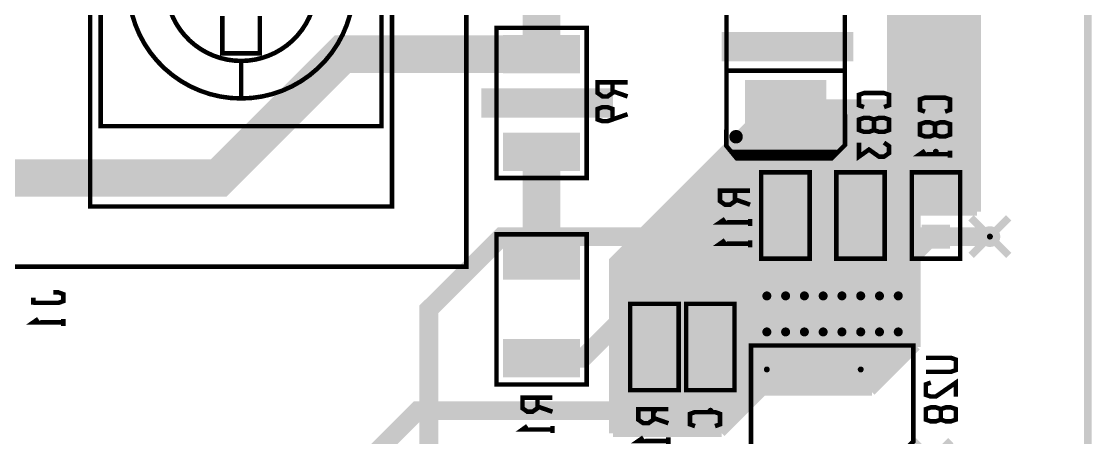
# Model space of a CAD drawing. Extents: x -20 to 155, y -92 to 168.
# Drawn here: x 118.94 to 155.13, y 129.65 to 143.73 of the extents above; entities that cross this region are included whole.
import ezdxf

# ---------------------------------------------------------------- set-up
doc = ezdxf.new("R2010")
doc.units = 0
doc.header["$MEASUREMENT"] = 0
doc.layers.get('0').update_dxf_attribs({"linetype": 'CONTINUOUS'})
for name, color, linetype in [('25-334-1_BOT', 7, 'CONTINUOUS'), ('25-334-1_DRD', 7, 'CONTINUOUS'), ('25-334-1_DRL', 2, 'CONTINUOUS'), ('25-334-1_IN1', 4, 'CONTINUOUS'), ('25-334-1_IN2', 3, 'CONTINUOUS'), ('25-334-1_SMB', 5, 'CONTINUOUS'), ('25-334-1_SPB', 14, 'CONTINUOUS'), ('25-334-1_SSB', 12, 'CONTINUOUS'), ('25-334-1_TOP', 13, 'CONTINUOUS'), ('THRUHOLE_TAP', 7, 'CONTINUOUS')]:
    doc.layers.add(name, color=color, linetype=linetype)

# ---------------------------------------------------------------- blocks, each defined once
blk = doc.blocks.new('RECTANGLE_26')
blk.add_solid([(0.4826, 0.4064), (0.4826, -0.4064), (-0.4826, 0.4064), (-0.4826, -0.4064)])
blk = doc.blocks.new('ROUND_39')
at = {"const_width": 0.35052}
blk.add_lwpolyline([(-0.17526, 0, 1), (0.17526, 0, 1)], format="xyb", close=True, dxfattribs=at)
blk = doc.blocks.new('RECTANGLE_46')
blk.add_solid([(1.30048, 0.6477), (1.30048, -0.6477), (-1.30048, 0.6477), (-1.30048, -0.6477)])
blk = doc.blocks.new('RECTANGLE_60')
blk.add_solid([(1.3716, 1.0795), (1.3716, -1.0795), (-1.3716, 1.0795), (-1.3716, -1.0795)])
blk = doc.blocks.new('OBLONG_24')
at = {"const_width": 0.3048}
blk.add_lwpolyline([(0, 0.6096), (0, -0.6096)], dxfattribs=at)
at = {"const_width": 0.1524}
for points in [[(-0.0762, 0.6096, 1), (0.0762, 0.6096, 1)], [(-0.0762, -0.6096, 1), (0.0762, -0.6096, 1)]]:
    blk.add_lwpolyline(points, format="xyb", close=True, dxfattribs=at)
blk = doc.blocks.new('ROUND_85')
at = {"const_width": 0.10033}
blk.add_lwpolyline([(-0.050164, 0, 1), (0.050164, 0, 1)], format="xyb", close=True, dxfattribs=at)
blk = doc.blocks.new('ROUND_42')
at = {"const_width": 0.35052}
blk.add_lwpolyline([(-0.17526, 0, 1), (0.17526, 0, 1)], format="xyb", close=True, dxfattribs=at)
blk = doc.blocks.new('ROUND_35')
at = {"const_width": 0.10033}
blk.add_lwpolyline([(-0.050164, 0, 1), (0.050164, 0, 1)], format="xyb", close=True, dxfattribs=at)

msp = doc.modelspace()

# ---------------------------------------------------------------- linework, layer by layer
at = {"layer": '25-334-1_BOT'}
for points, const_width in [([(136.525, 146.939), (136.525, 142.621)], 1.27), ([(113.665, 138.43), (125.603, 138.43), (129.794, 142.621), (136.525, 142.621)], 1.27), ([(144.78, 140.6652), (144.78, 137.8712)], 0.635), ([(136.525, 139.319), (136.525, 135.636)], 1.27), ([(149.86, 137.8712), (149.86, 139.319)], 0.635), ([(140.335, 133.4262), (140.335, 134.874), (143.3322, 137.8712), (144.78, 137.8712)], 0.635), ([(147.32, 137.8712), (147.1422, 137.8712), (146.304, 137.033), (146.304, 135.636), (146.685, 135.255), (146.685, 133.8326)], 0.254), ([(147.32, 136.4488), (147.8788, 136.4488), (149.3012, 137.8712), (149.86, 137.8712)], 0.254), ([(142.24, 133.4262), (142.24, 134.493), (144.1958, 136.4488), (144.78, 136.4488)], 0.635), ([(146.05, 133.8326), (146.05, 134.747), (144.78, 136.017), (144.78, 136.4488)], 0.254), ([(147.32, 136.4488), (147.32, 133.8326)], 0.254), ([(149.86, 136.4488), (148.59, 135.1788), (148.59, 133.8326)], 0.381), ([(149.86, 136.4488), (151.6888, 136.4488)], 0.635), ([(144.145, 131.953), (144.145, 133.8326), (144.145, 131.953)], 0.254), ([(144.78, 133.8326), (144.78, 132.461), (145.415, 132.461), (145.415, 133.8326)], 0.254), ([(147.32, 133.8326), (147.32, 131.953), (147.955, 131.953), (147.955, 133.8326)], 0.254), ([(147.32, 131.953), (147.32, 133.8326)], 0.254), ([(136.525, 132.334), (137.922, 132.334), (139.0142, 133.4262), (140.335, 133.4262)], 0.635), ([(140.335, 132.0038), (140.335, 130.556)], 0.635), ([(140.335, 132.0038), (140.335, 130.556)], 0.635), ([(142.24, 130.556), (142.24, 132.0038), (142.24, 130.556)], 0.254)]:
    msp.add_lwpolyline(points, dxfattribs=dict(at, const_width=const_width))
at = {"layer": '25-334-1_DRD', "const_width": 0.254}
for points in [[(-14.9987, 168.00068), (-14.9987, -4.99872), (155.00096, -4.99872), (155.00096, 168.00068), (-14.9987, 168.00068)], [(150.495, 139.954), (149.225, 138.684)], [(150.495, 138.684), (149.225, 139.954)], [(152.3238, 137.0838), (151.0538, 135.8138)], [(152.3238, 135.8138), (151.0538, 137.0838)], [(144.78, 132.588), (143.51, 131.318)], [(144.78, 131.318), (143.51, 132.588)], [(144.78, 132.588), (143.51, 131.318)], [(144.78, 131.318), (143.51, 132.588)], [(147.955, 132.588), (146.685, 131.318)], [(147.955, 131.318), (146.685, 132.588)], [(140.97, 131.191), (139.7, 129.921)], [(140.97, 129.921), (139.7, 131.191)], [(140.97, 131.191), (139.7, 129.921)], [(140.97, 129.921), (139.7, 131.191)], [(142.875, 131.191), (141.605, 129.921)], [(142.875, 129.921), (141.605, 131.191)], [(142.875, 131.191), (141.605, 129.921)], [(142.875, 129.921), (141.605, 131.191)], [(150.368, 129.54), (149.098, 128.27)], [(150.368, 128.27), (149.098, 129.54)]]:
    msp.add_lwpolyline(points, dxfattribs=at)
at = {"layer": '25-334-1_DRL'}
for points, const_width in [([(-14.9987, 168.00068), (-14.9987, -4.99872), (155.00096, -4.99872), (155.00096, 168.00068), (-14.9987, 168.00068)], 0.254), ([(142.621, 142.875), (147.066, 142.875)], 1.00076), ([(138.938, 140.97), (134.493, 140.97)], 1.00076)]:
    msp.add_lwpolyline(points, dxfattribs=dict(at, const_width=const_width))
at = {"layer": '25-334-1_IN1', "const_width": 0.635}
msp.add_lwpolyline([(151.6888, 136.4488), (135.1788, 136.4488), (132.715, 133.985), (132.715, 124.46)], dxfattribs=at)
at = {"layer": '25-334-1_SSB', "const_width": 0.1524}
for points in [[(133.985, 153.9748), (131.4704, 153.9748), (131.4704, 157.0228), (133.985, 157.0228), (133.985, 153.9748), (133.985, 135.4328), (106.045, 135.4328), (106.045, 153.9748), (108.5596, 153.9748), (108.5596, 157.0228), (106.045, 157.0228), (106.045, 153.9748)], [(131.4704, 153.9748), (131.4704, 137.4648), (121.2596, 137.4648), (121.2596, 153.9748)], [(121.6152, 149.6822), (121.6152, 140.1826), (131.1148, 140.1826), (131.1148, 149.6822), (121.6152, 149.6822)], [(142.78356, 140.68044), (142.78102, 145.034), (142.78102, 146.6723), (146.77898, 146.6723), (146.7866, 139.5476), (146.3294, 139.0904), (143.129, 139.0904), (142.7734, 139.5222), (142.78356, 140.68044)], [(127, 143.9164), (127, 142.6464), (125.73, 142.6464), (125.73, 143.9164)], [(135.382, 143.51), (138.049, 143.51), (138.049, 138.43), (135.001, 138.43), (135.001, 143.51), (135.382, 143.51)], [(126.365, 141.1224), (126.365, 142.3924)], [(142.8242, 142.0622), (146.7612, 142.0622)], [(138.92784, 141.66596), (138.92784, 141.31036), (138.75766, 141.19098), (138.58748, 141.19098), (138.41984, 141.31036), (138.41984, 141.66596), (139.43584, 141.66596)], [(138.92784, 141.36878), (139.43584, 141.19098)], [(148.1074, 140.8303), (148.27758, 140.89126), (148.27758, 141.24686), (148.1074, 141.30528), (147.43176, 141.30528), (147.26158, 141.24686), (147.26158, 140.89126), (147.43176, 140.8303)], [(150.17242, 140.67536), (150.34006, 140.73632), (150.34006, 141.09192), (150.17242, 141.15034), (149.49424, 141.15034), (149.32406, 141.09192), (149.32406, 140.73632), (149.49424, 140.67536)], [(138.92784, 140.4112), (138.92784, 140.7668), (138.75766, 140.82776), (138.58748, 140.82776), (138.41984, 140.7668), (138.41984, 140.4112), (138.58748, 140.35278), (138.75766, 140.35278), (139.43584, 140.589)], [(147.76958, 140.05306), (147.5994, 139.9921), (147.43176, 139.9921), (147.26158, 140.05306), (147.26158, 140.40866), (147.43176, 140.46708), (147.5994, 140.46708), (147.76958, 140.40866), (147.76958, 140.05306), (147.93976, 139.9921), (148.1074, 139.9921), (148.27758, 140.05306), (148.27758, 140.40866), (148.1074, 140.46708), (147.93976, 140.46708), (147.76958, 140.40866)], [(149.83206, 139.89812), (149.66442, 139.83716), (149.49424, 139.83716), (149.32406, 139.89812), (149.32406, 140.25372), (149.49424, 140.31214), (149.66442, 140.31214), (149.83206, 140.25372), (149.83206, 139.89812), (150.00224, 139.83716), (150.17242, 139.83716), (150.34006, 139.89812), (150.34006, 140.25372), (150.17242, 140.31214), (150.00224, 140.31214), (149.83206, 140.25372)], [(143.24584, 139.7762), (142.95882, 139.7762)], [(143.22806, 139.91336), (142.9766, 139.91336)], [(143.0528, 139.96924), (143.0528, 139.68222)], [(143.18996, 139.95146), (143.18996, 139.7)], [(148.1074, 139.62888), (148.27758, 139.5095), (148.27758, 139.27328), (148.1074, 139.1539), (147.93976, 139.1539), (147.5994, 139.39266), (147.26158, 139.1539), (147.26158, 139.62888)], [(142.875, 139.3952), (142.9258, 139.3444)], [(142.875, 139.3952), (142.9766, 139.2936)], [(142.9258, 139.3444), (143.002, 139.2936)], [(143.002, 139.319), (142.9766, 139.2936)], [(146.5072, 139.319), (143.002, 139.319)], [(143.002, 139.2936), (143.129, 139.1412)], [(143.11376, 139.319), (143.11376, 139.15898)], [(143.25092, 139.319), (143.25092, 139.1412)], [(143.38808, 139.319), (143.38808, 139.1412)], [(143.52524, 139.319), (143.52524, 139.1412)], [(143.6624, 139.319), (143.6624, 139.1412)], [(143.79956, 139.319), (143.79956, 139.1412)], [(143.93672, 139.319), (143.93672, 139.1412)], [(144.07388, 139.319), (144.07388, 139.1412)], [(144.21104, 139.319), (144.21104, 139.1412)], [(144.3482, 139.319), (144.3482, 139.1412)], [(144.48536, 139.319), (144.48536, 139.1412)], [(144.62252, 139.319), (144.62252, 139.1412)], [(144.75968, 139.319), (144.75968, 139.1412)], [(144.89684, 139.319), (144.89684, 139.1412)], [(145.034, 139.319), (145.034, 139.1412)], [(145.17116, 139.319), (145.17116, 139.1412)], [(145.30832, 139.319), (145.30832, 139.1412)], [(145.44548, 139.319), (145.44548, 139.1412)], [(145.58264, 139.319), (145.58264, 139.1412)], [(145.7198, 139.319), (145.7198, 139.1412)], [(145.85696, 139.319), (145.85696, 139.1412)], [(145.99412, 139.319), (145.99412, 139.1412)], [(146.13128, 139.319), (146.13128, 139.1412)], [(146.26844, 139.319), (146.26844, 139.1412)], [(146.5072, 139.319), (146.3294, 139.1412)], [(146.4056, 139.319), (146.4056, 139.2174)], [(150.34006, 139.23772), (149.32406, 139.23772), (149.49424, 139.35456)], [(150.34006, 139.11834), (150.34006, 139.35456)], [(146.431, 139.2428), (143.04518, 139.2428)], [(146.3294, 139.1412), (143.129, 139.1412)], [(143.9545, 135.6995), (143.9545, 138.6205), (145.5928, 138.6205), (145.5928, 135.6995), (143.9545, 135.6995)], [(146.4945, 135.6995), (146.4945, 138.6205), (148.1328, 138.6205), (148.1328, 135.6995), (146.4945, 135.6995)], [(150.6855, 138.6205), (150.6855, 135.6995), (149.0472, 135.6995), (149.0472, 138.6205), (150.6855, 138.6205)], [(143.07058, 138.00328), (143.07058, 137.64768), (142.9004, 137.5283), (142.73276, 137.5283), (142.56258, 137.64768), (142.56258, 138.00328), (143.57858, 138.00328)], [(143.07058, 137.7061), (143.57858, 137.5283)], [(143.57858, 136.92886), (142.56258, 136.92886), (142.73276, 137.0457)], [(143.57858, 136.80948), (143.57858, 137.0457)], [(135.382, 136.525), (138.049, 136.525), (138.049, 131.445), (135.001, 131.445), (135.001, 136.525), (135.382, 136.525)], [(143.57858, 136.2075), (142.56258, 136.2075), (142.73276, 136.32688)], [(143.57858, 136.09066), (143.57858, 136.32688)], [(120.015, 134.56158), (120.18518, 134.56158), (120.35282, 134.50062), (120.35282, 134.2644), (120.18518, 134.20598), (119.33682, 134.20598)], [(119.33682, 134.14502), (119.33682, 134.38378)], [(141.1605, 134.1755), (141.1605, 131.2545), (139.5222, 131.2545), (139.5222, 134.1755), (141.1605, 134.1755)], [(141.4145, 131.2545), (141.4145, 134.1755), (143.0528, 134.1755), (143.0528, 131.2545), (141.4145, 131.2545)], [(120.35282, 133.54558), (119.33682, 133.54558), (119.507, 133.66242)], [(120.35282, 133.4262), (120.35282, 133.66242)], [(148.4122, 128.8288), (149.098, 129.5146), (149.098, 132.7658), (143.6116, 132.7658), (143.6116, 128.8288), (148.4122, 128.8288)], [(149.52218, 131.87426), (150.368, 131.87426), (150.53818, 131.93268), (150.53818, 132.28828), (150.368, 132.3467), (149.52218, 132.3467)], [(150.53818, 131.03606), (150.53818, 131.5085), (149.86, 131.03606), (149.68982, 131.03606), (149.52218, 131.09448), (149.52218, 131.45008), (149.68982, 131.5085)], [(136.38784, 130.99796), (136.38784, 130.64236), (136.21766, 130.52298), (136.04748, 130.52298), (135.87984, 130.64236), (135.87984, 130.99796), (136.89584, 130.99796)], [(136.38784, 130.70078), (136.89584, 130.52298)], [(140.30706, 130.60934), (140.30706, 130.25374), (140.13942, 130.13436), (139.96924, 130.13436), (139.79906, 130.25374), (139.79906, 130.60934), (140.81506, 130.60934)], [(150.03018, 130.25628), (149.86, 130.19786), (149.68982, 130.19786), (149.52218, 130.25628), (149.52218, 130.61188), (149.68982, 130.6703), (149.86, 130.6703), (150.03018, 130.61188), (150.03018, 130.25628), (150.19782, 130.19786), (150.368, 130.19786), (150.53818, 130.25628), (150.53818, 130.61188), (150.368, 130.6703), (150.19782, 130.6703), (150.03018, 130.61188)], [(140.30706, 130.31216), (140.81506, 130.13436)], [(142.3924, 130.0353), (142.56258, 130.09626), (142.56258, 130.45186), (142.3924, 130.51028), (141.71676, 130.51028), (141.54658, 130.45186), (141.54658, 130.09626), (141.71676, 130.0353)], [(136.89584, 129.921), (135.87984, 129.921), (136.04748, 130.04038)], [(136.89584, 129.80416), (136.89584, 130.04038)], [(140.81506, 129.53492), (139.79906, 129.53492), (139.96924, 129.65176)], [(140.81506, 129.41554), (140.81506, 129.65176)]]:
    msp.add_lwpolyline(points, dxfattribs=at)
for points in [[(122.60834, 144.2974, 0.3659767), (126.365, 141.1224)], [(123.90628, 144.2974, 0.3419815), (126.365, 142.3924)], [(126.365, 141.1224, 0.3659768), (130.12166, 144.2974)], [(126.365, 142.3924, 0.3419817), (128.82372, 144.2974)], [(143.1036, 139.9794, 0.4142136), (142.9512, 139.827)], [(142.9512, 139.827, 0.4142136), (143.1036, 139.6746)], [(143.256, 139.827, 0.4142136), (143.1036, 139.9794)], [(143.1036, 139.6746, 0.4142136), (143.256, 139.827)]]:
    msp.add_lwpolyline(points, format="xyb", dxfattribs=at)
at = {"layer": '25-334-1_TOP'}
for points, const_width in [([(148.5392, 149.987), (148.5392, 132.0292)], 0.254), ([(148.7678, 149.987), (148.7678, 132.2578)], 0.254), ([(148.9964, 149.987), (148.9964, 132.4864)], 0.254), ([(149.225, 149.987), (149.225, 137.287)], 0.254), ([(149.4536, 149.987), (149.4536, 137.287)], 0.254), ([(149.6822, 149.987), (149.6822, 137.287)], 0.254), ([(149.9108, 149.987), (149.9108, 137.287)], 0.254), ([(150.1394, 149.987), (150.1394, 137.287)], 0.254), ([(150.368, 149.987), (150.368, 137.287)], 0.254), ([(150.5966, 149.987), (150.5966, 137.287)], 0.254), ([(150.8252, 149.987), (150.8252, 137.287)], 0.254), ([(151.0538, 149.987), (151.0538, 137.287)], 0.254), ([(151.257, 149.987), (151.257, 137.287)], 0.254), ([(148.336, 144.145), (148.336, 140.97), (144.272, 140.97), (138.938, 135.636), (138.938, 129.794)], 0.254), ([(151.257, 143.7386), (148.336, 143.7386)], 0.254), ([(151.257, 143.51), (148.336, 143.51)], 0.254), ([(151.257, 143.2814), (148.336, 143.2814)], 0.254), ([(151.257, 143.0528), (148.336, 143.0528)], 0.254), ([(151.257, 142.8242), (148.336, 142.8242)], 0.254), ([(151.257, 142.5956), (148.336, 142.5956)], 0.254), ([(151.257, 142.367), (148.336, 142.367)], 0.254), ([(151.257, 142.1384), (148.336, 142.1384)], 0.254), ([(151.257, 141.9098), (148.336, 141.9098)], 0.254), ([(151.257, 141.6812), (148.336, 141.6812)], 0.254), ([(151.257, 141.4526), (148.336, 141.4526)], 0.254), ([(151.257, 141.224), (148.336, 141.224)], 0.254), ([(143.9672, 140.6652), (143.9672, 131.1402)], 0.254), ([(151.257, 140.7668), (144.0688, 140.7668)], 0.254), ([(144.1958, 140.8938), (144.1958, 131.191)], 0.254), ([(144.4244, 140.97), (144.4244, 131.191)], 0.254), ([(144.653, 140.97), (144.653, 131.191)], 0.254), ([(144.8816, 140.97), (144.8816, 131.191)], 0.254), ([(145.1102, 140.97), (145.1102, 131.191)], 0.254), ([(145.3388, 140.97), (145.3388, 131.191)], 0.254), ([(145.5674, 140.97), (145.5674, 131.191)], 0.254), ([(145.796, 140.97), (145.796, 131.191)], 0.254), ([(146.0246, 140.97), (146.0246, 131.191)], 0.254), ([(146.2532, 140.97), (146.2532, 131.191)], 0.254), ([(146.4818, 140.97), (146.4818, 131.191)], 0.254), ([(146.7104, 140.97), (146.7104, 131.191)], 0.254), ([(146.939, 140.97), (146.939, 131.191)], 0.254), ([(147.1676, 140.97), (147.1676, 131.191)], 0.254), ([(147.3962, 140.97), (147.3962, 131.191)], 0.254), ([(147.6248, 140.97), (147.6248, 131.191)], 0.254), ([(147.8534, 140.97), (147.8534, 131.3434)], 0.254), ([(148.082, 140.97), (148.082, 131.572)], 0.254), ([(148.3106, 140.97), (148.3106, 131.8006)], 0.254), ([(151.257, 140.9954), (148.336, 140.9954)], 0.254), ([(151.257, 140.3096), (143.6116, 140.3096)], 0.254), ([(143.7386, 140.4366), (143.7386, 130.9116)], 0.254), ([(151.257, 140.5382), (143.8402, 140.5382)], 0.254), ([(143.2814, 139.9794), (143.2814, 130.4544)], 0.254), ([(151.257, 140.081), (143.383, 140.081)], 0.254), ([(143.51, 140.208), (143.51, 130.683)], 0.254), ([(151.257, 139.6238), (142.9258, 139.6238)], 0.254), ([(143.0528, 139.7508), (143.0528, 130.2258)], 0.254), ([(151.257, 139.8524), (143.1544, 139.8524)], 0.254), ([(142.5956, 139.2936), (142.5956, 129.794)], 0.254), ([(151.257, 139.3952), (142.6972, 139.3952)], 0.254), ([(142.8242, 139.5222), (142.8242, 129.9972)], 0.254), ([(151.257, 138.938), (142.24, 138.938)], 0.254), ([(142.367, 139.065), (142.367, 129.794)], 0.254), ([(151.257, 139.1666), (142.4686, 139.1666)], 0.254), ([(141.9098, 138.6078), (141.9098, 129.794)], 0.254), ([(151.257, 138.7094), (142.0114, 138.7094)], 0.254), ([(142.1384, 138.8364), (142.1384, 129.794)], 0.254), ([(141.4526, 138.1506), (141.4526, 129.794)], 0.254), ([(151.257, 138.2522), (141.5542, 138.2522)], 0.254), ([(141.6812, 138.3792), (141.6812, 129.794)], 0.254), ([(151.257, 138.4808), (141.7828, 138.4808)], 0.254), ([(151.257, 137.795), (141.097, 137.795)], 0.254), ([(141.224, 137.922), (141.224, 129.794)], 0.254), ([(151.257, 138.0236), (141.3256, 138.0236)], 0.254), ([(140.7668, 137.4648), (140.7668, 129.794)], 0.254), ([(151.257, 137.5664), (140.8684, 137.5664)], 0.254), ([(140.9954, 137.6934), (140.9954, 129.794)], 0.254), ([(149.225, 137.1092), (140.4112, 137.1092)], 0.254), ([(140.5382, 137.2362), (140.5382, 129.794)], 0.254), ([(151.257, 137.3378), (140.6398, 137.3378)], 0.254), ([(149.225, 137.287), (149.225, 132.715)], 0.254), ([(151.257, 137.287), (149.225, 137.287)], 0.254), ([(140.081, 136.779), (140.081, 129.794)], 0.254), ([(149.225, 136.8806), (140.1826, 136.8806)], 0.254), ([(140.3096, 137.0076), (140.3096, 129.794)], 0.254), ([(139.6238, 136.3218), (139.6238, 129.794)], 0.254), ([(149.225, 136.4234), (139.7254, 136.4234)], 0.254), ([(139.8524, 136.5504), (139.8524, 129.794)], 0.254), ([(149.225, 136.652), (139.954, 136.652)], 0.254), ([(149.225, 135.9662), (139.2682, 135.9662)], 0.254), ([(139.3952, 136.0932), (139.3952, 129.794)], 0.254), ([(149.225, 136.1948), (139.4968, 136.1948)], 0.254), ([(149.225, 135.7376), (139.0396, 135.7376)], 0.254), ([(139.1666, 135.8646), (139.1666, 129.794)], 0.254), ([(149.225, 135.509), (138.938, 135.509)], 0.254), ([(149.225, 135.2804), (138.938, 135.2804)], 0.254), ([(149.225, 135.0518), (138.938, 135.0518)], 0.254), ([(149.225, 134.8232), (138.938, 134.8232)], 0.254), ([(149.225, 134.5946), (138.938, 134.5946)], 0.254), ([(149.225, 134.366), (138.938, 134.366)], 0.254), ([(149.225, 134.1374), (138.938, 134.1374)], 0.254), ([(149.225, 133.9088), (138.938, 133.9088)], 0.254), ([(149.225, 133.6802), (138.938, 133.6802)], 0.254), ([(149.225, 133.4516), (138.938, 133.4516)], 0.254), ([(149.225, 133.223), (138.938, 133.223)], 0.254), ([(149.225, 132.9944), (138.938, 132.9944)], 0.254), ([(149.225, 132.7658), (138.938, 132.7658)], 0.254), ([(149.225, 132.715), (147.701, 131.191)], 0.254), ([(149.0472, 132.5372), (138.938, 132.5372)], 0.254), ([(148.8186, 132.3086), (138.938, 132.3086)], 0.254), ([(148.59, 132.08), (138.938, 132.08)], 0.254), ([(148.3614, 131.8514), (138.938, 131.8514)], 0.254), ([(148.1328, 131.6228), (138.938, 131.6228)], 0.254), ([(147.9042, 131.3942), (138.938, 131.3942)], 0.254), ([(143.9926, 131.1656), (138.938, 131.1656)], 0.254), ([(143.764, 130.937), (138.938, 130.937)], 0.254), ([(144.018, 131.191), (142.621, 129.794)], 0.254), ([(147.701, 131.191), (144.018, 131.191)], 0.254), ([(140.335, 130.556), (132.334, 130.556), (126.365, 124.587), (101.092, 124.587), (99.06, 122.555)], 0.635), ([(143.5354, 130.7084), (138.938, 130.7084)], 0.254), ([(143.3068, 130.4798), (138.938, 130.4798)], 0.254), ([(143.0782, 130.2512), (138.938, 130.2512)], 0.254), ([(142.8496, 130.0226), (138.938, 130.0226)], 0.254), ([(142.621, 129.794), (138.938, 129.794)], 0.254)]:
    msp.add_lwpolyline(points, dxfattribs=dict(at, const_width=const_width))

# ---------------------------------------------------------------- block references
at = {"layer": '25-334-1_BOT'}
for name, p in [('RECTANGLE_46', (136.525, 142.621)), ('RECTANGLE_60', (144.78, 140.6652)), ('RECTANGLE_46', (136.525, 139.319)), ('ROUND_39', (149.86, 139.319)), ('RECTANGLE_26', (144.78, 137.8712)), ('RECTANGLE_26', (147.32, 137.8712)), ('RECTANGLE_26', (149.86, 137.8712)), ('RECTANGLE_26', (144.78, 136.4488)), ('RECTANGLE_26', (147.32, 136.4488)), ('RECTANGLE_26', (149.86, 136.4488)), ('ROUND_39', (151.6888, 136.4488)), ('RECTANGLE_46', (136.525, 135.636)), ('OBLONG_24', (144.145, 133.8326)), ('OBLONG_24', (144.78, 133.8326)), ('OBLONG_24', (145.415, 133.8326)), ('OBLONG_24', (146.05, 133.8326)), ('OBLONG_24', (146.685, 133.8326)), ('OBLONG_24', (147.32, 133.8326)), ('OBLONG_24', (147.955, 133.8326)), ('OBLONG_24', (148.59, 133.8326)), ('RECTANGLE_26', (140.335, 133.4262)), ('RECTANGLE_26', (142.24, 133.4262)), ('RECTANGLE_46', (136.525, 132.334)), ('RECTANGLE_26', (140.335, 132.0038)), ('RECTANGLE_26', (142.24, 132.0038)), ('ROUND_39', (144.145, 131.953)), ('ROUND_39', (147.32, 131.953)), ('ROUND_39', (140.335, 130.556)), ('ROUND_39', (142.24, 130.556))]:
    msp.add_blockref(name, p, dxfattribs=at)
at = {"layer": '25-334-1_DRL'}
for p in [(149.86, 139.319), (151.6888, 136.4488), (144.145, 131.953), (147.32, 131.953), (140.335, 130.556), (142.24, 130.556)]:
    msp.add_blockref('ROUND_85', p, dxfattribs=at)
at = {"layer": '25-334-1_IN1'}
for name, p in [('ROUND_39', (149.86, 139.319)), ('ROUND_42', (151.6888, 136.4488)), ('ROUND_39', (144.145, 131.953)), ('ROUND_39', (147.32, 131.953)), ('ROUND_39', (140.335, 130.556)), ('ROUND_39', (142.24, 130.556))]:
    msp.add_blockref(name, p, dxfattribs=at)
at = {"layer": '25-334-1_IN2'}
for p in [(149.86, 139.319), (151.6888, 136.4488), (144.145, 131.953), (147.32, 131.953), (140.335, 130.556), (142.24, 130.556)]:
    msp.add_blockref('ROUND_39', p, dxfattribs=at)
at = {"layer": '25-334-1_SMB'}
for name, p in [('RECTANGLE_46', (136.525, 142.621)), ('RECTANGLE_60', (144.78, 140.6652)), ('RECTANGLE_46', (136.525, 139.319)), ('RECTANGLE_26', (144.78, 137.8712)), ('RECTANGLE_26', (147.32, 137.8712)), ('RECTANGLE_26', (149.86, 137.8712)), ('RECTANGLE_26', (144.78, 136.4488)), ('RECTANGLE_26', (147.32, 136.4488)), ('RECTANGLE_26', (149.86, 136.4488)), ('RECTANGLE_46', (136.525, 135.636)), ('OBLONG_24', (144.145, 133.8326)), ('OBLONG_24', (144.78, 133.8326)), ('OBLONG_24', (145.415, 133.8326)), ('OBLONG_24', (146.05, 133.8326)), ('OBLONG_24', (146.685, 133.8326)), ('OBLONG_24', (147.32, 133.8326)), ('OBLONG_24', (147.955, 133.8326)), ('OBLONG_24', (148.59, 133.8326)), ('RECTANGLE_26', (140.335, 133.4262)), ('RECTANGLE_26', (142.24, 133.4262)), ('RECTANGLE_46', (136.525, 132.334)), ('RECTANGLE_26', (140.335, 132.0038)), ('RECTANGLE_26', (142.24, 132.0038))]:
    msp.add_blockref(name, p, dxfattribs=at)
at = {"layer": '25-334-1_SPB'}
for name, p in [('RECTANGLE_46', (136.525, 142.621)), ('RECTANGLE_60', (144.78, 140.6652)), ('RECTANGLE_46', (136.525, 139.319)), ('RECTANGLE_26', (144.78, 137.8712)), ('RECTANGLE_26', (147.32, 137.8712)), ('RECTANGLE_26', (149.86, 137.8712)), ('RECTANGLE_26', (144.78, 136.4488)), ('RECTANGLE_26', (147.32, 136.4488)), ('RECTANGLE_26', (149.86, 136.4488)), ('RECTANGLE_46', (136.525, 135.636)), ('OBLONG_24', (144.145, 133.8326)), ('OBLONG_24', (144.78, 133.8326)), ('OBLONG_24', (145.415, 133.8326)), ('OBLONG_24', (146.05, 133.8326)), ('OBLONG_24', (146.685, 133.8326)), ('OBLONG_24', (147.32, 133.8326)), ('OBLONG_24', (147.955, 133.8326)), ('OBLONG_24', (148.59, 133.8326)), ('RECTANGLE_26', (140.335, 133.4262)), ('RECTANGLE_26', (142.24, 133.4262)), ('RECTANGLE_46', (136.525, 132.334)), ('RECTANGLE_26', (140.335, 132.0038)), ('RECTANGLE_26', (142.24, 132.0038))]:
    msp.add_blockref(name, p, dxfattribs=at)
at = {"layer": '25-334-1_TOP'}
for p in [(149.86, 139.319), (151.6888, 136.4488), (144.145, 131.953), (147.32, 131.953), (140.335, 130.556), (142.24, 130.556)]:
    msp.add_blockref('ROUND_39', p, dxfattribs=at)
at = {"layer": 'THRUHOLE_TAP'}
for p in [(149.86, 139.319), (151.6888, 136.4488), (144.145, 131.953), (147.32, 131.953), (140.335, 130.556), (142.24, 130.556)]:
    msp.add_blockref('ROUND_35', p, dxfattribs=at)

doc.saveas('drawing.dxf')
